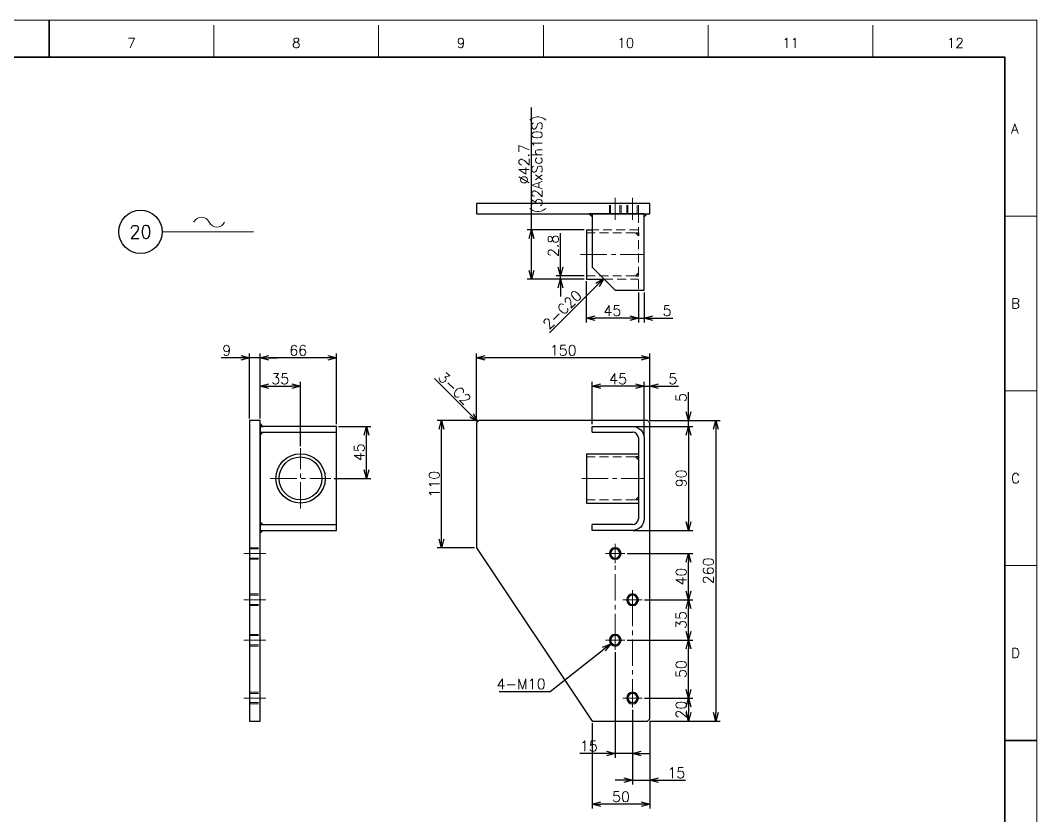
# Model space of a CAD drawing. Header units: millimetres. Extents: x 0 to 1764, y -17 to 1242.
# Drawn here: x 885 to 1764, y 554 to 1242 of the extents above; entities that cross this region are included whole.
import ezdxf
from ezdxf import colors
from ezdxf.entities.mleader import LeaderData, LeaderLine
from ezdxf.enums import TextEntityAlignment as Align
from ezdxf.math import Vec2, Vec3

# ---------------------------------------------------------------- set-up
doc = ezdxf.new("R2010")
doc.units = ezdxf.units.MM
doc.header["$LTSCALE"] = 1.2
doc.header["$PDMODE"] = 99
doc.header["$PDSIZE"] = 1
doc.linetypes.add('CENTER2', pattern=[28.575, 19.05, -3.175, 3.175, -3.175])
doc.linetypes.add('HIDDEN', pattern=[9.525, 6.35, -3.175])
for name, color, linetype, lineweight in [('04_HIDDEN', 2, 'HIDDEN', 13), ('05_CENTER', 4, 'CENTER2', 13), ('08_DIM', 3, 'Continuous', 13), ('90_FRAME', 5, 'Continuous', 35)]:
    doc.layers.add(name, color=color, linetype=linetype, lineweight=lineweight)
doc.layers.add('91_BLANK', color=5, linetype='Continuous', lineweight=0, plot=False)
doc.styles.add('KSS_TXT', font='txt.shx', dxfattribs={"bigfont": 'extfont2.shx'})
doc.styles.get("Standard").update_dxf_attribs({"font": 'txt.shx', "bigfont": 'extfont2.shx'})
doc.dimstyles.new('KSS_DIM', dxfattribs={"dimscale": 3, "dimtxt": 3, "dimasz": 2.5, "dimexe": 1.25, "dimexo": 0.625, "dimtad": 1, "dimdsep": 46, "dimtxsty": 'KSS_TXT', "dimblk": 'OPEN30', "dimcen": 0, "dimazin": 2, "dimtfac": 0.75, "dimtmove": 0, "dimatfit": 3, "dimldrblk": 'OPEN30', "dimfxl": 1.25, "dimtolj": 1, "dimarcsym": 0})
doc.dimstyles.new('KSS_DIM$3', dxfattribs={"dimscale": 3, "dimtxt": 3, "dimasz": 2.5, "dimexe": 1.25, "dimexo": 0.625, "dimtad": 1, "dimtih": 1, "dimtoh": 1, "dimdsep": 46, "dimtxsty": 'KSS_TXT', "dimblk": 'OPEN30', "dimcen": 0, "dimazin": 2, "dimtfac": 0.75, "dimtofl": 0, "dimtmove": 0, "dimatfit": 3, "dimldrblk": 'OPEN30', "dimfxl": 1.25, "dimtolj": 1, "dimarcsym": 0})

# ---------------------------------------------------------------- blocks, each defined once
blk = doc.blocks.new('M10Tz_1')
at = {"color": 0}
for radius in [5, 4]:
    blk.add_circle((0, 0), radius, dxfattribs=at)
at = {"layer": '05_CENTER'}
for p, q in [((8.34, 0), (-8.34, 0)), ((0, -8.34), (0, 8.34))]:
    blk.add_line(p, q, dxfattribs=at)
blk = doc.blocks.new('_Open30')
at = {"color": 0, "linetype": 'ByBlock', "lineweight": -2}
for p, q in [((-1, 0.27), (0, 0)), ((0, 0), (-1, -0.27)), ((0, 0), (-1, 0))]:
    blk.add_line(p, q, dxfattribs=at)
blk = doc.blocks.new('*D185')
at = {"layer": '08_DIM', "color": 0, "lineweight": -2, "transparency": 16777216}
for p, q in [((1160.05, 890.3), (1188.11, 890.3)), ((1184.36, 852.8), (1184.36, 882.8)), ((1156.21, 845.3), (1188.11, 845.3))]:
    blk.add_line(p, q, dxfattribs=at)
at = {"layer": 'Defpoints', "color": 0, "transparency": 16777216}
for p in [(1158.17, 890.3), (1184.36, 890.3), (1154.34, 845.3)]:
    blk.add_point(p, dxfattribs=at)
at = {"layer": '08_DIM', "color": 0, "lineweight": -2, "transparency": 16777216, "xscale": 7.5, "yscale": 7.5, "zscale": 7.5}
for p, rotation in [((1184.36, 890.3), 90), ((1184.36, 845.3), 270)]:
    blk.add_blockref('_Open30', p, dxfattribs=dict(at, rotation=rotation))
at = {"layer": '08_DIM', "color": 0, "transparency": 16777216, "insert": (1177.99, 867.8), "char_height": 9, "attachment_point": 5, "rotation": 90, "style": 'KSS_TXT'}
blk.add_mtext('\\A1;45', dxfattribs=at)
blk = doc.blocks.new('*D186')
at = {"layer": '08_DIM', "color": 0, "lineweight": -2, "transparency": 16777216}
for p, q in [((1092.17, 897.18), (1092.17, 928.85)), ((1099.67, 925.1), (1119.67, 925.1)), ((1127.17, 873.34), (1127.17, 928.85))]:
    blk.add_line(p, q, dxfattribs=at)
at = {"layer": 'Defpoints', "color": 0, "transparency": 16777216}
for p in [(1127.17, 925.1), (1092.17, 895.3), (1127.17, 871.47)]:
    blk.add_point(p, dxfattribs=at)
at = {"layer": '08_DIM', "color": 0, "lineweight": -2, "transparency": 16777216, "xscale": 7.5, "yscale": 7.5, "zscale": 7.5, "rotation": 180}
blk.add_blockref('_Open30', (1092.17, 925.1), dxfattribs=at)
at = {"layer": '08_DIM', "color": 0, "lineweight": -2, "transparency": 16777216, "xscale": 7.5, "yscale": 7.5, "zscale": 7.5}
blk.add_blockref('_Open30', (1127.17, 925.1), dxfattribs=at)
at = {"layer": '08_DIM', "color": 0, "transparency": 16777216, "insert": (1109.67, 931.48), "char_height": 9, "attachment_point": 5, "style": 'KSS_TXT'}
blk.add_mtext('\\A1;35', dxfattribs=at)
blk = doc.blocks.new('*D187')
at = {"layer": '08_DIM', "color": 0, "lineweight": -2, "transparency": 16777216}
for p, q in [((1092.17, 897.18), (1092.17, 953.43)), ((1150.67, 949.68), (1099.67, 949.68)), ((1158.17, 892.18), (1158.17, 953.43))]:
    blk.add_line(p, q, dxfattribs=at)
at = {"layer": 'Defpoints', "color": 0, "transparency": 16777216}
for p in [(1092.17, 949.68), (1092.17, 895.3), (1158.17, 890.3)]:
    blk.add_point(p, dxfattribs=at)
at = {"layer": '08_DIM', "color": 0, "lineweight": -2, "transparency": 16777216, "xscale": 7.5, "yscale": 7.5, "zscale": 7.5, "rotation": 180}
blk.add_blockref('_Open30', (1092.17, 949.68), dxfattribs=at)
at = {"layer": '08_DIM', "color": 0, "lineweight": -2, "transparency": 16777216, "xscale": 7.5, "yscale": 7.5, "zscale": 7.5}
blk.add_blockref('_Open30', (1158.17, 949.68), dxfattribs=at)
at = {"layer": '08_DIM', "color": 0, "transparency": 16777216, "insert": (1125.17, 956.05), "char_height": 9, "attachment_point": 5, "style": 'KSS_TXT'}
blk.add_mtext('\\A1;66', dxfattribs=at)
blk = doc.blocks.new('*D188')
at = {"layer": '08_DIM', "color": 0, "lineweight": -2, "transparency": 16777216}
for p, q in [((1075.67, 949.68), (1058.42, 949.68)), ((1083.17, 897.18), (1083.17, 953.43)), ((1092.17, 949.68), (1083.17, 949.68)), ((1092.17, 897.18), (1092.17, 953.43)), ((1099.67, 949.68), (1107.17, 949.68))]:
    blk.add_line(p, q, dxfattribs=at)
at = {"layer": 'Defpoints', "color": 0, "transparency": 16777216}
for p in [(1083.17, 949.68), (1083.17, 895.3), (1092.17, 895.3)]:
    blk.add_point(p, dxfattribs=at)
at = {"layer": '08_DIM', "color": 0, "lineweight": -2, "transparency": 16777216, "xscale": 7.5, "yscale": 7.5, "zscale": 7.5}
blk.add_blockref('_Open30', (1083.17, 949.68), dxfattribs=at)
at = {"layer": '08_DIM', "color": 0, "lineweight": -2, "transparency": 16777216, "xscale": 7.5, "yscale": 7.5, "zscale": 7.5, "rotation": 180}
blk.add_blockref('_Open30', (1092.17, 949.68), dxfattribs=at)
at = {"layer": '08_DIM', "color": 0, "transparency": 16777216, "insert": (1063.3, 956.05), "char_height": 9, "attachment_point": 5, "style": 'KSS_TXT'}
blk.add_mtext('\\A1;9', dxfattribs=at)
blk = doc.blocks.new('*D190')
at = {"layer": '08_DIM', "color": 0, "lineweight": -2, "transparency": 16777216}
for p, q in [((1416.95, 925.1), (1409.45, 925.1)), ((1424.45, 882.18), (1424.45, 928.85)), ((1424.45, 925.1), (1429.45, 925.1)), ((1429.45, 895.18), (1429.45, 928.85)), ((1436.95, 925.1), (1454.2, 925.1))]:
    blk.add_line(p, q, dxfattribs=at)
at = {"layer": 'Defpoints', "color": 0, "transparency": 16777216}
for p in [(1429.45, 925.1), (1429.45, 893.3), (1424.45, 880.3)]:
    blk.add_point(p, dxfattribs=at)
at = {"layer": '08_DIM', "color": 0, "lineweight": -2, "transparency": 16777216, "xscale": 7.5, "yscale": 7.5, "zscale": 7.5}
blk.add_blockref('_Open30', (1424.45, 925.1), dxfattribs=at)
at = {"layer": '08_DIM', "color": 0, "lineweight": -2, "transparency": 16777216, "xscale": 7.5, "yscale": 7.5, "zscale": 7.5, "rotation": 180}
blk.add_blockref('_Open30', (1429.45, 925.1), dxfattribs=at)
at = {"layer": '08_DIM', "color": 0, "transparency": 16777216, "insert": (1449.33, 931.48), "char_height": 9, "attachment_point": 5, "style": 'KSS_TXT'}
blk.add_mtext('\\A1;5', dxfattribs=at)
blk = doc.blocks.new('*D191')
at = {"layer": '08_DIM', "color": 0, "lineweight": -2, "transparency": 16777216}
for p, q in [((1379.45, 892.18), (1379.45, 928.85)), ((1416.95, 925.1), (1386.95, 925.1)), ((1424.45, 882.18), (1424.45, 928.85))]:
    blk.add_line(p, q, dxfattribs=at)
at = {"layer": 'Defpoints', "color": 0, "transparency": 16777216}
for p in [(1379.45, 925.1), (1379.45, 890.3), (1424.45, 880.3)]:
    blk.add_point(p, dxfattribs=at)
at = {"layer": '08_DIM', "color": 0, "lineweight": -2, "transparency": 16777216, "xscale": 7.5, "yscale": 7.5, "zscale": 7.5, "rotation": 180}
blk.add_blockref('_Open30', (1379.45, 925.1), dxfattribs=at)
at = {"layer": '08_DIM', "color": 0, "lineweight": -2, "transparency": 16777216, "xscale": 7.5, "yscale": 7.5, "zscale": 7.5}
blk.add_blockref('_Open30', (1424.45, 925.1), dxfattribs=at)
at = {"layer": '08_DIM', "color": 0, "transparency": 16777216, "insert": (1401.95, 931.48), "char_height": 9, "attachment_point": 5, "style": 'KSS_TXT'}
blk.add_mtext('\\A1;45', dxfattribs=at)
blk = doc.blocks.new('*D192')
at = {"layer": '08_DIM', "color": 0, "lineweight": -2, "transparency": 16777216}
for p, q in [((1415.08, 890.3), (1466.63, 890.3)), ((1462.88, 882.8), (1462.88, 807.8)), ((1415.08, 800.3), (1466.63, 800.3))]:
    blk.add_line(p, q, dxfattribs=at)
at = {"layer": 'Defpoints', "color": 0, "transparency": 16777216}
for p in [(1413.2, 890.3), (1413.2, 800.3), (1462.88, 800.3)]:
    blk.add_point(p, dxfattribs=at)
at = {"layer": '08_DIM', "color": 0, "lineweight": -2, "transparency": 16777216, "xscale": 7.5, "yscale": 7.5, "zscale": 7.5}
for p, rotation in [((1462.88, 890.3), 90), ((1462.88, 800.3), 270)]:
    blk.add_blockref('_Open30', p, dxfattribs=dict(at, rotation=rotation))
at = {"layer": '08_DIM', "color": 0, "transparency": 16777216, "insert": (1456.51, 845.3), "char_height": 9, "attachment_point": 5, "rotation": 90, "style": 'KSS_TXT'}
blk.add_mtext('\\A1;90', dxfattribs=at)
blk = doc.blocks.new('*D193')
at = {"layer": '08_DIM', "color": 0, "lineweight": -2, "transparency": 16777216}
for p, q in [((1279.45, 895.18), (1279.45, 953.43)), ((1421.95, 949.68), (1286.95, 949.68)), ((1429.45, 895.18), (1429.45, 953.43))]:
    blk.add_line(p, q, dxfattribs=at)
at = {"layer": 'Defpoints', "color": 0, "transparency": 16777216}
for p in [(1279.45, 949.68), (1279.45, 893.3), (1429.45, 893.3)]:
    blk.add_point(p, dxfattribs=at)
at = {"layer": '08_DIM', "color": 0, "lineweight": -2, "transparency": 16777216, "xscale": 7.5, "yscale": 7.5, "zscale": 7.5, "rotation": 180}
blk.add_blockref('_Open30', (1279.45, 949.68), dxfattribs=at)
at = {"layer": '08_DIM', "color": 0, "lineweight": -2, "transparency": 16777216, "xscale": 7.5, "yscale": 7.5, "zscale": 7.5}
blk.add_blockref('_Open30', (1429.45, 949.68), dxfattribs=at)
at = {"layer": '08_DIM', "color": 0, "transparency": 16777216, "insert": (1354.45, 956.05), "char_height": 9, "attachment_point": 5, "style": 'KSS_TXT'}
blk.add_mtext('\\A1;150', dxfattribs=at)
blk = doc.blocks.new('*D194')
at = {"layer": '08_DIM', "color": 0, "lineweight": -2, "transparency": 16777216}
for p, q in [((1462.88, 902.8), (1462.88, 920.05)), ((1416.33, 890.3), (1466.63, 890.3)), ((1429.33, 895.3), (1466.63, 895.3)), ((1462.88, 890.3), (1462.88, 895.3)), ((1462.88, 882.8), (1462.88, 875.3))]:
    blk.add_line(p, q, dxfattribs=at)
at = {"layer": 'Defpoints', "color": 0, "transparency": 16777216}
for p in [(1414.45, 890.3), (1427.45, 895.3), (1462.88, 895.3)]:
    blk.add_point(p, dxfattribs=at)
at = {"layer": '08_DIM', "color": 0, "lineweight": -2, "transparency": 16777216, "xscale": 7.5, "yscale": 7.5, "zscale": 7.5}
for p, rotation in [((1462.88, 895.3), 270), ((1462.88, 890.3), 90)]:
    blk.add_blockref('_Open30', p, dxfattribs=dict(at, rotation=rotation))
at = {"layer": '08_DIM', "color": 0, "transparency": 16777216, "insert": (1456.51, 915.18), "char_height": 9, "attachment_point": 5, "rotation": 90, "style": 'KSS_TXT'}
blk.add_mtext('\\A1;5', dxfattribs=at)
blk = doc.blocks.new('*D195')
at = {"layer": '08_DIM', "color": 0, "lineweight": -2, "transparency": 16777216}
for p, q in [((1429.33, 895.3), (1490.13, 895.3)), ((1486.38, 887.8), (1486.38, 642.8)), ((1429.33, 635.3), (1490.13, 635.3))]:
    blk.add_line(p, q, dxfattribs=at)
at = {"layer": 'Defpoints', "color": 0, "transparency": 16777216}
for p in [(1427.45, 895.3), (1427.45, 635.3), (1486.38, 635.3)]:
    blk.add_point(p, dxfattribs=at)
at = {"layer": '08_DIM', "color": 0, "lineweight": -2, "transparency": 16777216, "xscale": 7.5, "yscale": 7.5, "zscale": 7.5}
for p, rotation in [((1486.38, 895.3), 90), ((1486.38, 635.3), 270)]:
    blk.add_blockref('_Open30', p, dxfattribs=dict(at, rotation=rotation))
at = {"layer": '08_DIM', "color": 0, "transparency": 16777216, "insert": (1480, 765.3), "char_height": 9, "attachment_point": 5, "rotation": 90, "style": 'KSS_TXT'}
blk.add_mtext('\\A1;260', dxfattribs=at)
blk = doc.blocks.new('*D196')
at = {"layer": '08_DIM', "color": 0, "lineweight": -2, "transparency": 16777216}
for p, q in [((1424.67, 655.3), (1466.63, 655.3)), ((1462.88, 647.8), (1462.88, 642.8)), ((1429.33, 635.3), (1466.63, 635.3))]:
    blk.add_line(p, q, dxfattribs=at)
at = {"layer": 'Defpoints', "color": 0, "transparency": 16777216}
for p in [(1422.79, 655.3), (1427.45, 635.3), (1462.88, 635.3)]:
    blk.add_point(p, dxfattribs=at)
at = {"layer": '08_DIM', "color": 0, "lineweight": -2, "transparency": 16777216, "xscale": 7.5, "yscale": 7.5, "zscale": 7.5}
for p, rotation in [((1462.88, 655.3), 90), ((1462.88, 635.3), 270)]:
    blk.add_blockref('_Open30', p, dxfattribs=dict(at, rotation=rotation))
at = {"layer": '08_DIM', "color": 0, "transparency": 16777216, "insert": (1456.51, 645.3), "char_height": 9, "attachment_point": 5, "rotation": 90, "style": 'KSS_TXT'}
blk.add_mtext('\\A1;20', dxfattribs=at)
blk = doc.blocks.new('*D197')
at = {"layer": '08_DIM', "color": 0, "lineweight": -2, "transparency": 16777216}
for p, q in [((1409.67, 705.3), (1466.63, 705.3)), ((1462.88, 662.8), (1462.88, 697.8)), ((1424.67, 655.3), (1466.63, 655.3))]:
    blk.add_line(p, q, dxfattribs=at)
at = {"layer": 'Defpoints', "color": 0, "transparency": 16777216}
for p in [(1407.79, 705.3), (1462.88, 705.3), (1422.79, 655.3)]:
    blk.add_point(p, dxfattribs=at)
at = {"layer": '08_DIM', "color": 0, "lineweight": -2, "transparency": 16777216, "xscale": 7.5, "yscale": 7.5, "zscale": 7.5}
for p, rotation in [((1462.88, 705.3), 90), ((1462.88, 655.3), 270)]:
    blk.add_blockref('_Open30', p, dxfattribs=dict(at, rotation=rotation))
at = {"layer": '08_DIM', "color": 0, "transparency": 16777216, "insert": (1456.5, 680.3), "char_height": 9, "attachment_point": 5, "rotation": 90, "style": 'KSS_TXT'}
blk.add_mtext('\\A1;50', dxfattribs=at)
blk = doc.blocks.new('*D198')
at = {"layer": '08_DIM', "color": 0, "lineweight": -2, "transparency": 16777216}
for p, q in [((1424.67, 740.3), (1466.63, 740.3)), ((1462.88, 712.8), (1462.88, 732.8)), ((1409.67, 705.3), (1466.63, 705.3))]:
    blk.add_line(p, q, dxfattribs=at)
at = {"layer": 'Defpoints', "color": 0, "transparency": 16777216}
for p in [(1422.79, 740.3), (1462.88, 740.3), (1407.79, 705.3)]:
    blk.add_point(p, dxfattribs=at)
at = {"layer": '08_DIM', "color": 0, "lineweight": -2, "transparency": 16777216, "xscale": 7.5, "yscale": 7.5, "zscale": 7.5}
for p, rotation in [((1462.88, 740.3), 90), ((1462.88, 705.3), 270)]:
    blk.add_blockref('_Open30', p, dxfattribs=dict(at, rotation=rotation))
at = {"layer": '08_DIM', "color": 0, "transparency": 16777216, "insert": (1456.5, 722.8), "char_height": 9, "attachment_point": 5, "rotation": 90, "style": 'KSS_TXT'}
blk.add_mtext('\\A1;35', dxfattribs=at)
blk = doc.blocks.new('*D199')
at = {"layer": '08_DIM', "color": 0, "lineweight": -2, "transparency": 16777216}
for p, q in [((1409.67, 780.3), (1466.63, 780.3)), ((1462.88, 747.8), (1462.88, 772.8)), ((1424.67, 740.3), (1466.63, 740.3))]:
    blk.add_line(p, q, dxfattribs=at)
at = {"layer": 'Defpoints', "color": 0, "transparency": 16777216}
for p in [(1407.79, 780.3), (1462.88, 780.3), (1422.79, 740.3)]:
    blk.add_point(p, dxfattribs=at)
at = {"layer": '08_DIM', "color": 0, "lineweight": -2, "transparency": 16777216, "xscale": 7.5, "yscale": 7.5, "zscale": 7.5}
for p, rotation in [((1462.88, 780.3), 90), ((1462.88, 740.3), 270)]:
    blk.add_blockref('_Open30', p, dxfattribs=dict(at, rotation=rotation))
at = {"layer": '08_DIM', "color": 0, "transparency": 16777216, "insert": (1456.51, 760.3), "char_height": 9, "attachment_point": 5, "rotation": 90, "style": 'KSS_TXT'}
blk.add_mtext('\\A1;40', dxfattribs=at)
blk = doc.blocks.new('*D200')
at = {"layer": '08_DIM', "color": 0, "lineweight": -2, "transparency": 16777216}
for p, q in [((1414.45, 645.09), (1414.45, 580.46)), ((1429.45, 635.43), (1429.45, 580.46)), ((1406.95, 584.21), (1399.45, 584.21)), ((1414.45, 584.21), (1429.45, 584.21)), ((1436.95, 584.21), (1460.2, 584.21))]:
    blk.add_line(p, q, dxfattribs=at)
at = {"layer": 'Defpoints', "color": 0, "transparency": 16777216}
for p in [(1414.45, 646.96), (1429.45, 637.3), (1429.45, 584.21)]:
    blk.add_point(p, dxfattribs=at)
at = {"layer": '08_DIM', "color": 0, "lineweight": -2, "transparency": 16777216, "xscale": 7.5, "yscale": 7.5, "zscale": 7.5}
blk.add_blockref('_Open30', (1414.45, 584.21), dxfattribs=at)
at = {"layer": '08_DIM', "color": 0, "lineweight": -2, "transparency": 16777216, "xscale": 7.5, "yscale": 7.5, "zscale": 7.5, "rotation": 180}
blk.add_blockref('_Open30', (1429.45, 584.21), dxfattribs=at)
at = {"layer": '08_DIM', "color": 0, "transparency": 16777216, "insert": (1452.33, 590.59), "char_height": 9, "attachment_point": 5, "style": 'KSS_TXT'}
blk.add_mtext('\\A1;15', dxfattribs=at)
blk = doc.blocks.new('*D201')
at = {"layer": '08_DIM', "color": 0, "lineweight": -2, "transparency": 16777216}
for p, q in [((1399.45, 695.09), (1399.45, 603.55)), ((1414.45, 645.09), (1414.45, 603.55)), ((1391.95, 607.3), (1368.7, 607.3)), ((1414.45, 607.3), (1399.45, 607.3)), ((1421.95, 607.3), (1429.45, 607.3))]:
    blk.add_line(p, q, dxfattribs=at)
at = {"layer": 'Defpoints', "color": 0, "transparency": 16777216}
for p in [(1399.45, 696.96), (1414.45, 646.96), (1399.45, 607.3)]:
    blk.add_point(p, dxfattribs=at)
at = {"layer": '08_DIM', "color": 0, "lineweight": -2, "transparency": 16777216, "xscale": 7.5, "yscale": 7.5, "zscale": 7.5}
blk.add_blockref('_Open30', (1399.45, 607.3), dxfattribs=at)
at = {"layer": '08_DIM', "color": 0, "lineweight": -2, "transparency": 16777216, "xscale": 7.5, "yscale": 7.5, "zscale": 7.5, "rotation": 180}
blk.add_blockref('_Open30', (1414.45, 607.3), dxfattribs=at)
at = {"layer": '08_DIM', "color": 0, "transparency": 16777216, "insert": (1376.58, 613.68), "char_height": 9, "attachment_point": 5, "style": 'KSS_TXT'}
blk.add_mtext('\\A1;15', dxfattribs=at)
blk = doc.blocks.new('*D202')
at = {"layer": '08_DIM', "color": 0, "lineweight": -2, "transparency": 16777216}
for p, q in [((1379.45, 633.43), (1379.45, 559.76)), ((1429.45, 635.43), (1429.45, 559.76)), ((1421.95, 563.51), (1386.95, 563.51))]:
    blk.add_line(p, q, dxfattribs=at)
at = {"layer": 'Defpoints', "color": 0, "transparency": 16777216}
for p in [(1379.45, 635.3), (1429.45, 637.3), (1379.45, 563.51)]:
    blk.add_point(p, dxfattribs=at)
at = {"layer": '08_DIM', "color": 0, "lineweight": -2, "transparency": 16777216, "xscale": 7.5, "yscale": 7.5, "zscale": 7.5, "rotation": 180}
blk.add_blockref('_Open30', (1379.45, 563.51), dxfattribs=at)
at = {"layer": '08_DIM', "color": 0, "lineweight": -2, "transparency": 16777216, "xscale": 7.5, "yscale": 7.5, "zscale": 7.5}
blk.add_blockref('_Open30', (1429.45, 563.51), dxfattribs=at)
at = {"layer": '08_DIM', "color": 0, "transparency": 16777216, "insert": (1404.45, 569.89), "char_height": 9, "attachment_point": 5, "style": 'KSS_TXT'}
blk.add_mtext('\\A1;50', dxfattribs=at)
blk = doc.blocks.new('*D203')
at = {"layer": '08_DIM', "color": 0, "lineweight": -2, "transparency": 16777216}
for p, q in [((1279.58, 895.3), (1245.48, 895.3)), ((1249.23, 792.8), (1249.23, 887.8)), ((1277.58, 785.3), (1245.48, 785.3))]:
    blk.add_line(p, q, dxfattribs=at)
at = {"layer": 'Defpoints', "color": 0, "transparency": 16777216}
for p in [(1249.23, 895.3), (1281.45, 895.3), (1279.45, 785.3)]:
    blk.add_point(p, dxfattribs=at)
at = {"layer": '08_DIM', "color": 0, "lineweight": -2, "transparency": 16777216, "xscale": 7.5, "yscale": 7.5, "zscale": 7.5}
for p, rotation in [((1249.23, 895.3), 90), ((1249.23, 785.3), 270)]:
    blk.add_blockref('_Open30', p, dxfattribs=dict(at, rotation=rotation))
at = {"layer": '08_DIM', "color": 0, "transparency": 16777216, "insert": (1242.85, 840.3), "char_height": 9, "attachment_point": 5, "rotation": 90, "style": 'KSS_TXT'}
blk.add_mtext('\\A1;110', dxfattribs=at)
blk = doc.blocks.new('*D189')
at = {"layer": '08_DIM', "color": 0, "lineweight": -2, "transparency": 16777216}
for p, q in [((1343.1, 661.06), (1389.62, 697.58)), ((1299.04, 661.06), (1343.1, 661.06))]:
    blk.add_line(p, q, dxfattribs=at)
at = {"layer": 'Defpoints', "color": 0, "transparency": 16777216}
for p in [(1403.39, 708.39), (1395.52, 702.21)]:
    blk.add_point(p, dxfattribs=at)
at = {"layer": '08_DIM', "color": 0, "lineweight": -2, "transparency": 16777216, "xscale": 7.5, "yscale": 7.5, "zscale": 7.5, "rotation": 38.13386490211683}
blk.add_blockref('_Open30', (1395.52, 702.21), dxfattribs=at)
at = {"layer": '08_DIM', "color": 0, "transparency": 16777216, "insert": (1317.98, 667.44), "char_height": 9, "attachment_point": 5, "style": 'KSS_TXT'}
blk.add_mtext('\\A1;4-M10', dxfattribs=at)
blk = doc.blocks.new('*D204')
at = {"layer": '08_DIM', "color": 0, "lineweight": -2, "transparency": 16777216}
for p, q in [((1374.45, 1015.92), (1374.45, 980.31)), ((1419.45, 1006.27), (1419.45, 980.31)), ((1411.95, 984.06), (1381.95, 984.06))]:
    blk.add_line(p, q, dxfattribs=at)
at = {"layer": 'Defpoints', "color": 0, "transparency": 16777216}
for p in [(1374.45, 1017.79), (1419.45, 1008.14), (1374.45, 984.06)]:
    blk.add_point(p, dxfattribs=at)
at = {"layer": '08_DIM', "color": 0, "lineweight": -2, "transparency": 16777216, "xscale": 7.5, "yscale": 7.5, "zscale": 7.5, "rotation": 180}
blk.add_blockref('_Open30', (1374.45, 984.06), dxfattribs=at)
at = {"layer": '08_DIM', "color": 0, "lineweight": -2, "transparency": 16777216, "xscale": 7.5, "yscale": 7.5, "zscale": 7.5}
blk.add_blockref('_Open30', (1419.45, 984.06), dxfattribs=at)
at = {"layer": '08_DIM', "color": 0, "transparency": 16777216, "insert": (1396.95, 990.44), "char_height": 9, "attachment_point": 5, "style": 'KSS_TXT'}
blk.add_mtext('\\A1;45', dxfattribs=at)
blk = doc.blocks.new('*D205')
at = {"layer": '08_DIM', "color": 0, "lineweight": -2, "transparency": 16777216}
for p, q in [((1419.45, 1006.27), (1419.45, 980.31)), ((1424.45, 1006.27), (1424.45, 980.31)), ((1411.95, 984.06), (1404.45, 984.06)), ((1419.45, 984.06), (1424.45, 984.06)), ((1431.95, 984.06), (1449.2, 984.06))]:
    blk.add_line(p, q, dxfattribs=at)
at = {"layer": 'Defpoints', "color": 0, "transparency": 16777216}
for p in [(1419.45, 1008.14), (1424.45, 1008.14), (1424.45, 984.06)]:
    blk.add_point(p, dxfattribs=at)
at = {"layer": '08_DIM', "color": 0, "lineweight": -2, "transparency": 16777216, "xscale": 7.5, "yscale": 7.5, "zscale": 7.5}
blk.add_blockref('_Open30', (1419.45, 984.06), dxfattribs=at)
at = {"layer": '08_DIM', "color": 0, "lineweight": -2, "transparency": 16777216, "xscale": 7.5, "yscale": 7.5, "zscale": 7.5, "rotation": 180}
blk.add_blockref('_Open30', (1424.45, 984.06), dxfattribs=at)
at = {"layer": '08_DIM', "color": 0, "transparency": 16777216, "insert": (1444.33, 990.44), "char_height": 9, "attachment_point": 5, "style": 'KSS_TXT'}
blk.add_mtext('\\A1;5', dxfattribs=at)
blk = doc.blocks.new('*D206')
at = {"layer": '08_DIM', "color": 0, "lineweight": -2, "transparency": 16777216}
for p, q in [((1327, 1060.49), (1327, 1166.24)), ((1372.58, 1060.49), (1323.25, 1060.49)), ((1327, 1025.29), (1327, 1052.99)), ((1372.58, 1017.79), (1323.25, 1017.79))]:
    blk.add_line(p, q, dxfattribs=at)
at = {"layer": 'Defpoints', "color": 0, "transparency": 16777216}
for p in [(1327, 1060.49), (1374.45, 1060.49), (1374.45, 1017.79)]:
    blk.add_point(p, dxfattribs=at)
at = {"layer": '08_DIM', "color": 0, "lineweight": -2, "transparency": 16777216, "xscale": 7.5, "yscale": 7.5, "zscale": 7.5}
for p, rotation in [((1327, 1060.49), 90), ((1327, 1017.79), 270)]:
    blk.add_blockref('_Open30', p, dxfattribs=dict(at, rotation=rotation))
at = {"layer": '08_DIM', "color": 0, "transparency": 16777216, "char_height": 9, "attachment_point": 5, "rotation": 90, "style": 'KSS_TXT'}
for s, insert in [('\\A1;(32AxSch10S)', (1333.37, 1117.12)), ('\\A1;%%C42.7', (1320.62, 1117.12))]:
    blk.add_mtext(s, dxfattribs=dict(at, insert=insert))
blk = doc.blocks.new('*D207')
at = {"layer": '08_DIM', "color": 0, "lineweight": -2, "transparency": 16777216}
for p, q in [((1352.2, 1028.09), (1352.2, 1057.34)), ((1372.58, 1020.59), (1348.45, 1020.59)), ((1352.2, 1017.79), (1352.2, 1020.59)), ((1372.58, 1017.79), (1348.45, 1017.79)), ((1352.2, 1010.29), (1352.2, 1002.79))]:
    blk.add_line(p, q, dxfattribs=at)
at = {"layer": 'Defpoints', "color": 0, "transparency": 16777216}
for p in [(1352.2, 1020.59), (1374.45, 1020.59), (1374.45, 1017.79)]:
    blk.add_point(p, dxfattribs=at)
at = {"layer": '08_DIM', "color": 0, "lineweight": -2, "transparency": 16777216, "xscale": 7.5, "yscale": 7.5, "zscale": 7.5}
for p, rotation in [((1352.2, 1020.59), 270), ((1352.2, 1017.79), 90)]:
    blk.add_blockref('_Open30', p, dxfattribs=dict(at, rotation=rotation))
at = {"layer": '08_DIM', "color": 0, "transparency": 16777216, "insert": (1345.83, 1046.47), "char_height": 9, "attachment_point": 5, "rotation": 90, "style": 'KSS_TXT'}
blk.add_mtext('\\A1;2.8', dxfattribs=at)
blk = doc.blocks.new('AM_BALLOON1')
at = {"transparency": 16777216}
blk.add_circle((0, 0), 5, dxfattribs=at)
blk.add_attdef('B_NUMBER', text='', height=3, dxfattribs=at).set_placement((0, 0), align=Align.MIDDLE_CENTER)
blk = doc.blocks.new('_OPEN')
at = {"color": 0, "linetype": 'ByBlock'}
for p, q in [((-1, 0.17), (0, 0)), ((0, 0), (-1, -0.17)), ((0, 0), (-1, 0))]:
    blk.add_line(p, q, dxfattribs=at)
blk = doc.blocks.new('p1ba05')
for centre, start, end in [((-2.95, 0.29), 24.2276, 155.5758), ((0, 1.62), 204.2276, 335.5758)]:
    blk.add_arc(centre, 1.62, start, end)
blk = doc.blocks.new('*D234')
at = {"layer": '08_DIM', "color": 0, "lineweight": -2, "transparency": 16777216}
blk.add_line((1384.15, 1012.84), (1342.45, 971.14), dxfattribs=at)
at = {"layer": 'Defpoints', "color": 0, "transparency": 16777216}
for p in [(1389.45, 1018.14), (1337.21, 965.9), (1337.21, 965.9)]:
    blk.add_point(p, dxfattribs=at)
at = {"layer": '08_DIM', "color": 0, "lineweight": -2, "transparency": 16777216, "xscale": 7.5, "yscale": 7.5, "zscale": 7.5, "rotation": 45.0000000000001}
blk.add_blockref('_Open30', (1389.45, 1018.14), dxfattribs=at)
at = {"layer": '08_DIM', "color": 0, "transparency": 16777216, "insert": (1353.59, 991.29), "char_height": 9, "attachment_point": 5, "rotation": 45, "style": 'KSS_TXT'}
blk.add_mtext('\\A1;2-C20', dxfattribs=at)
blk = doc.blocks.new('*D235')
at = {"layer": '08_DIM', "color": 0, "lineweight": -2, "transparency": 16777216}
blk.add_line((1275.15, 899.6), (1243.04, 931.72), dxfattribs=at)
at = {"layer": 'Defpoints', "color": 0, "transparency": 16777216}
for p in [(1231.61, 943.15), (1231.61, 943.15), (1280.45, 894.3)]:
    blk.add_point(p, dxfattribs=at)
at = {"layer": '08_DIM', "color": 0, "lineweight": -2, "transparency": 16777216, "xscale": 7.5, "yscale": 7.5, "zscale": 7.5, "rotation": 315}
blk.add_blockref('_Open30', (1280.45, 894.3), dxfattribs=at)
at = {"layer": '08_DIM', "color": 0, "transparency": 16777216, "insert": (1260.54, 923.23), "char_height": 9, "attachment_point": 5, "rotation": 315, "style": 'KSS_TXT'}
blk.add_mtext('\\A1;3-C2', dxfattribs=at)

msp = doc.modelspace()

# ---------------------------------------------------------------- linework, layer by layer
at = {"color": 0}
for p, q in [((1374.453, 1060.49), (1374.453, 1017.79)), ((1374.453, 1060.49), (1379.453, 1060.49)), ((1374.453, 1017.79), (1389.803, 1017.79)), ((1092.17, 885.301), (1158.17, 885.301)), ((1379.453, 885.301), (1414.453, 885.301)), ((1419.453, 880.301), (1419.453, 810.301)), ((1374.453, 866.651), (1374.453, 823.951)), ((1374.453, 866.651), (1419.453, 866.651)), ((1374.453, 823.951), (1419.453, 823.951)), ((1092.17, 805.301), (1158.17, 805.301)), ((1414.453, 805.301), (1379.453, 805.301))]:
    msp.add_line(p, q, dxfattribs=at)
for points in [[(1279.453, 1074.14), (1429.453, 1074.14), (1429.453, 1083.14), (1279.453, 1083.14)], [(1279.453, 1083.14), (1279.453, 1083.14), (1279.453, 1074.14), (1279.453, 1074.14)]]:
    msp.add_lwpolyline(points, dxfattribs=at)
at = {"color": 3}
for points in [[(1379.453, 1074.14), (1376.953, 1074.14), (1376.953, 1074.14), (1379.453, 1071.64)], [(1424.453, 1074.14), (1426.953, 1074.14), (1426.953, 1074.14), (1424.453, 1071.64)], [(1419.453, 1057.69), (1419.453, 1055.19), (1419.453, 1055.19), (1416.953, 1057.69)], [(1419.453, 1020.59), (1419.453, 1023.09), (1419.453, 1023.09), (1416.953, 1020.59)], [(1092.17, 890.301), (1094.67, 890.301), (1094.67, 890.301), (1092.17, 892.801)], [(1092.17, 885.301), (1094.67, 885.301), (1094.67, 885.301), (1092.17, 882.801)], [(1419.453, 863.851), (1416.953, 863.851), (1416.953, 863.851), (1419.453, 861.351)], [(1419.453, 826.751), (1416.953, 826.751), (1416.953, 826.751), (1419.453, 829.251)], [(1092.17, 805.301), (1094.67, 805.301), (1094.67, 805.301), (1092.17, 807.801)], [(1092.17, 800.301), (1094.67, 800.301), (1094.67, 800.301), (1092.17, 797.801)]]:
    msp.add_lwpolyline(points, close=True, dxfattribs=at)
at = {"color": 0}
for points in [[(1424.453, 1074.14), (1379.453, 1074.14), (1379.453, 1028.14), (1399.453, 1008.14), (1424.453, 1008.14)], [(1083.17, 635.301), (1092.17, 635.301), (1092.17, 895.301), (1083.17, 895.301)], [(1158.17, 890.301), (1092.17, 890.301), (1092.17, 800.301), (1158.17, 800.301)], [(1427.453, 895.301), (1281.453, 895.301), (1279.453, 893.301), (1279.453, 785.301), (1379.453, 635.301), (1427.453, 635.301), (1429.453, 637.301), (1429.453, 893.301)]]:
    msp.add_lwpolyline(points, close=True, dxfattribs=at)
msp.add_lwpolyline([(1379.453, 885.301), (1379.453, 890.301), (1414.453, 890.301, -0.4142136), (1424.453, 880.301), (1424.453, 810.301, -0.4142136), (1414.453, 800.301), (1379.453, 800.301), (1379.453, 805.301)], format="xyb", dxfattribs=at)
for radius in [21.35, 18.55]:
    msp.add_circle((1127.17, 845.301), radius, dxfattribs=at)
for centre, start, end in [((1414.453, 880.301), 0, 90), ((1414.453, 810.301), 270, 0)]:
    msp.add_arc(centre, 5, start, end, dxfattribs=at)
at = {"layer": '04_HIDDEN'}
for p, q in [((1394.453, 1074.14), (1394.453, 1083.14)), ((1395.453, 1074.14), (1395.453, 1083.14)), ((1403.453, 1074.14), (1403.453, 1083.14)), ((1404.453, 1074.14), (1404.453, 1083.14)), ((1409.453, 1074.14), (1409.453, 1083.14)), ((1410.453, 1074.14), (1410.453, 1083.14)), ((1418.453, 1074.14), (1418.453, 1083.14)), ((1419.453, 1074.14), (1419.453, 1083.14)), ((1419.453, 1074.14), (1419.453, 1008.14)), ((1374.453, 1057.69), (1419.453, 1057.69)), ((1419.453, 1060.49), (1379.453, 1060.49)), ((1374.453, 1020.59), (1419.453, 1020.59)), ((1389.803, 1017.79), (1419.453, 1017.79)), ((1374.453, 863.851), (1419.453, 863.851)), ((1374.453, 826.751), (1419.453, 826.751)), ((1083.17, 785.301), (1092.17, 785.301)), ((1083.17, 784.301), (1092.17, 784.301)), ((1083.17, 776.301), (1092.17, 776.301)), ((1083.17, 775.301), (1092.17, 775.301)), ((1083.17, 745.301), (1092.17, 745.301)), ((1083.17, 744.301), (1092.17, 744.301)), ((1083.17, 736.301), (1092.17, 736.301)), ((1083.17, 735.301), (1092.17, 735.301)), ((1083.17, 710.301), (1092.17, 710.301)), ((1083.17, 709.301), (1092.17, 709.301)), ((1083.17, 701.301), (1092.17, 701.301)), ((1083.17, 700.301), (1092.17, 700.301)), ((1083.17, 660.301), (1092.17, 660.301)), ((1083.17, 659.301), (1092.17, 659.301)), ((1083.17, 651.301), (1092.17, 651.301)), ((1083.17, 650.301), (1092.17, 650.301))]:
    msp.add_line(p, q, dxfattribs=at)
at = {"layer": '05_CENTER'}
for p, q in [((1399.453, 1088.14), (1399.453, 1069.14)), ((1414.453, 1088.14), (1414.453, 1069.14)), ((1369.453, 1039.14), (1424.453, 1039.14)), ((1127.17, 819.136), (1127.17, 871.467)), ((1101.005, 845.301), (1153.336, 845.301)), ((1370.43, 845.301), (1424.453, 845.301)), ((1078.17, 780.301), (1097.17, 780.301)), ((1399.453, 705.301), (1399.453, 780.301)), ((1078.17, 740.301), (1097.17, 740.301)), ((1414.453, 740.301), (1414.453, 655.301)), ((1078.17, 705.301), (1097.17, 705.301)), ((1078.17, 655.301), (1097.17, 655.301))]:
    msp.add_line(p, q, dxfattribs=at)
at = {"layer": '08_DIM'}
msp.add_line((1007.496, 1058.598), (1086.607, 1058.598), dxfattribs=at)
at = {"layer": '90_FRAME'}
for p, q in [((909.6, 1241.619), (909.6, 1209.75)), ((1764.068, 618.618), (1736.459, 618.618))]:
    msp.add_line(p, q, dxfattribs=at)
at = {"layer": '90_FRAME', "color": 4, "lineweight": 13}
for p, q in [((1052.169, 1209.75), (1052.169, 1237.359)), ((1194.737, 1209.75), (1194.737, 1237.359)), ((1337.305, 1209.75), (1337.305, 1237.359)), ((1479.873, 1209.75), (1479.873, 1237.359)), ((1622.441, 1209.75), (1622.441, 1237.359)), ((1764.068, 1072.29), (1736.459, 1072.29)), ((1764.068, 921.066), (1736.459, 921.066)), ((1764.068, 769.842), (1736.459, 769.842))]:
    msp.add_line(p, q, dxfattribs=at)
at = {"layer": '90_FRAME'}
msp.add_lwpolyline([(82.742, 27.485), (1736.459, 27.485), (1736.459, 1209.75), (82.742, 1209.75)], close=True, dxfattribs=at)
at = {"layer": '91_BLANK'}
msp.add_lwpolyline([(0, 0), (1764.068, 0), (1764.068, 1241.619), (0, 1241.619)], close=True, dxfattribs=at)

# ---------------------------------------------------------------- block references
at = {"extrusion": (0, 0, -1), "zscale": -1}
for p in [(-1399.453, 780.301), (-1414.453, 740.301), (-1399.453, 705.301), (-1414.453, 655.301)]:
    msp.add_blockref('M10Tz_1', p, dxfattribs=at)
at = {"layer": '08_DIM', "xscale": 4.5, "yscale": 4.5, "zscale": 4.5}
msp.add_blockref('p1ba05', (1054.848, 1062.701), dxfattribs=at)

# ---------------------------------------------------------------- texts
at = {"layer": '90_FRAME', "color": 0, "lineweight": 13, "style": 'KSS_TXT'}
for s, p in [('7', (980.884, 1215.249)), ('8', (1123.453, 1215.249)), ('9', (1266.021, 1215.249)), ('10', (1408.589, 1215.249)), ('11', (1551.157, 1215.249)), ('12', (1693.725, 1215.249))]:
    msp.add_text(s, height=8.52, dxfattribs=at).set_placement(p, align=Align.BOTTOM_CENTER)
for s, p in [('A', (1741.947, 1147.902)), ('B', (1741.947, 996.678)), ('C', (1741.947, 845.454)), ('D', (1741.947, 694.23))]:
    msp.add_text(s, height=8.52, dxfattribs=at).set_placement(p, align=Align.MIDDLE_LEFT)

# ---------------------------------------------------------------- dimensions: what is measured, and where the dimension line sits
at = {"layer": '08_DIM'}
dim = msp.add_linear_dim(base=(1326.997, 1060.49), p1=(1374.453, 1017.79), p2=(1374.453, 1060.49), angle=90, text='%%C<>', dimstyle='KSS_DIM', override={"dimpost": '\\X(32AxSch10S)', "dimarcsym": 1}, dxfattribs=at)
dim.commit()
dim.dimension.update_dxf_attribs({"geometry": '*D206', "text_midpoint": (1326.997, 1117.115)})
for base, p1, p2, angle, picture, middle in [((1352.204, 1020.59), (1374.453, 1017.79), (1374.453, 1020.59), 90, '*D207', (1345.829, 1046.465)), ((1374.453, 984.065), (1419.453, 1008.14), (1374.453, 1017.79), 180, '*D204', (1396.953, 990.44)), ((1424.453, 984.065), (1419.453, 1008.14), (1424.453, 1008.14), 180, '*D205', (1444.328, 990.44)), ((1083.17, 949.679), (1092.17, 895.301), (1083.17, 895.301), 180, '*D188', (1063.295, 956.054)), ((1092.17, 949.679), (1158.17, 890.301), (1092.17, 895.301), 180, '*D187', (1125.17, 956.054)), ((1279.453, 949.679), (1429.453, 893.301), (1279.453, 893.301), 180, '*D193', (1354.453, 956.054)), ((1127.17, 925.103), (1092.17, 895.301), (1127.17, 871.467), 180, '*D186', (1109.67, 931.484)), ((1379.453, 925.103), (1424.453, 880.301), (1379.453, 890.301), 180, '*D191', (1401.953, 931.478)), ((1429.453, 925.103), (1424.453, 880.301), (1429.453, 893.301), 180, '*D190', (1449.328, 931.478)), ((1462.884, 895.301), (1414.453, 890.301), (1427.453, 895.301), 90, '*D194', (1456.509, 915.176)), ((1184.363, 890.301), (1154.336, 845.301), (1158.17, 890.301), 90, '*D185', (1177.988, 867.801)), ((1249.23, 895.301), (1279.453, 785.301), (1281.453, 895.301), 90, '*D203', (1242.855, 840.301)), ((1462.884, 800.301), (1413.203, 890.301), (1413.203, 800.301), 90, '*D192', (1456.509, 845.301)), ((1486.376, 635.301), (1427.453, 895.301), (1427.453, 635.301), 90, '*D195', (1480.001, 765.301)), ((1462.884, 780.301), (1422.794, 740.301), (1407.794, 780.301), 90, '*D199', (1456.509, 760.301)), ((1462.884, 740.301), (1407.794, 705.301), (1422.794, 740.301), 90, '*D198', (1456.503, 722.801)), ((1462.884, 705.301), (1422.794, 655.301), (1407.794, 705.301), 90, '*D197', (1456.503, 680.301)), ((1399.453, 607.301), (1414.453, 646.96), (1399.453, 696.96), 180, '*D201', (1376.578, 613.682)), ((1462.884, 635.301), (1422.794, 655.301), (1427.453, 635.301), 90, '*D196', (1456.509, 645.301)), ((1429.453, 584.21), (1414.453, 646.96), (1429.453, 637.301), 180, '*D200', (1452.328, 590.591)), ((1379.453, 563.51), (1429.453, 637.301), (1379.453, 635.301), 180, '*D202', (1404.453, 569.891))]:
    dim = msp.add_linear_dim(base=base, p1=p1, p2=p2, angle=angle, dimstyle='KSS_DIM', override={"dimarcsym": 1}, dxfattribs=at)
    dim.commit()
    dim.dimension.update_dxf_attribs({"geometry": picture, "text_midpoint": middle})
dim = msp.add_linear_dim(base=(1337.212, 965.899), p1=(1389.453, 1018.14), p2=(1337.212, 965.899), angle=225, text='2-C20', dimstyle='KSS_DIM', override={"dimse1": 1, "dimse2": 1, "dimsd2": 1, "dimarcsym": 1}, dxfattribs=at)
dim.commit()
dim.dimension.update_dxf_attribs({"geometry": '*D234', "text_midpoint": (1358.097, 986.783), "dimtype": 161})
dim = msp.add_aligned_dim(p1=(1280.453, 894.301), p2=(1231.608, 943.146), distance=0, text='3-C2', dimstyle='KSS_DIM', override={"dimse1": 1, "dimse2": 1, "dimsd2": 1, "dimarcsym": 1}, dxfattribs=at)
dim.commit()
dim.dimension.update_dxf_attribs({"geometry": '*D235', "text_midpoint": (1260.538, 923.232)})
dim = msp.add_diameter_dim_2p(p1=(1403.386, 708.389), p2=(1395.52, 702.214), text='4-M<>', dimstyle='KSS_DIM$3', override={"dimpost": '<>', "dimtix": 1, "dimarcsym": 1}, dxfattribs=at)
dim.commit()
dim.dimension.update_dxf_attribs({"geometry": '*D189', "text_midpoint": (1317.977, 661.062), "dimtype": 163})

# ---------------------------------------------------------------- leaders
ml = msp.add_multileader_block('Standard', dxfattribs=at)
ml.set_content('AM_BALLOON1', color=256, scale=3.75)
ml.set_attribute('B_NUMBER', '20', width=0)
ml.set_leader_properties(color=256, linetype='ByLayer', lineweight=-1)
ml.set_arrow_properties(name='OPEN')
ml.build(insert=Vec2(0, 0))
ml.multileader.update_dxf_attribs({"leader_type": 0, "has_dogleg": 0, "text_right_attachment_type": 6, "dogleg_length": 0, "arrow_head_size": 7.5, "scale": 2.5, "block_connection_type": 1})
ctx = ml.context
ctx.base_point, ctx.scale, ctx.char_height, ctx.arrow_head_size, ctx.landing_gap_size, ctx.plane_origin = Vec3(988.724, 1058.613), 2.5, 15, 7.5, 7.5, Vec3(988.724, 1058.613)
ctx.right_attachment, ctx.attachment_type = 6, 1
notes = []
notes.append((ctx, [(0, (0, 0, 0), (0, 0), (1, 0), 1, [])]))
ctx.block.insert = Vec3(988.724, 1058.613)
for ctx, leaders in notes:
    for number, flags, end, landing, length, lines in leaders:
        leader = LeaderData()
        leader.index, (leader.has_last_leader_line, leader.has_dogleg_vector, leader.attachment_direction) = number, flags
        leader.last_leader_point, leader.dogleg_vector, leader.dogleg_length = Vec3(end), Vec3(landing), length
        for number, points, colour, breaks in lines:
            line = LeaderLine()
            line.index, line.vertices, line.color, line.breaks = number, Vec3.list(points), colors.encode_raw_color(colour), breaks
            leader.lines.append(line)
        ctx.leaders.append(leader)

doc.saveas('drawing.dxf')
